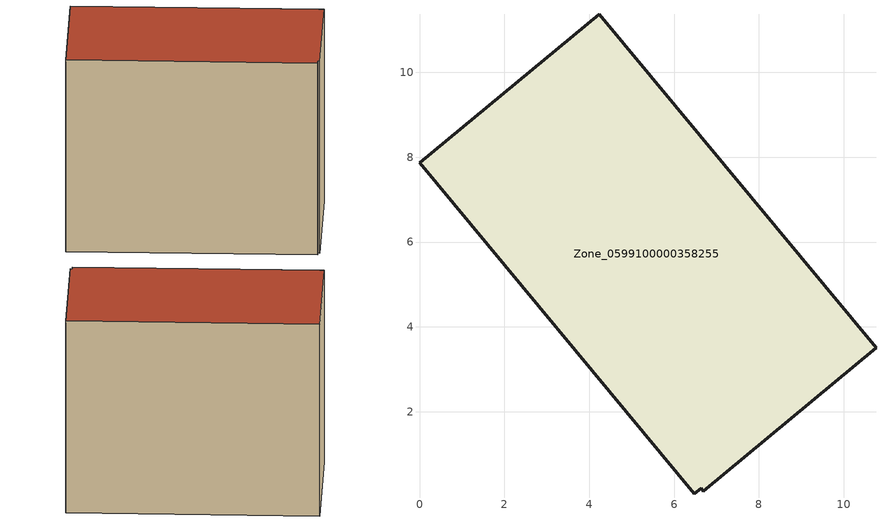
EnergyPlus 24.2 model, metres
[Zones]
Zone_0599100000358255
 floor ground (C_G): 6.69,0.13 6.64,0.2 6.48,0.06 0,7.87 4.23,11.38 10.76,3.51 z2.39
 wall outside (C_F): 10.76,3.51 4.23,11.38 0,7.87 6.48,0.06 6.64,0.2 6.69,0.13 10.76,3.51 z2.39:10.79
 roof outside (C_R): 6.64,0.2 6.69,0.13 10.76,3.51 4.23,11.38 0,7.87 6.48,0.06 z10.79
[BUILDING]
Pand.0599100000358255: North Axis=0; Terrain=City; Loads Convergence Tolerance Value=0.04; Temperature Convergence Tolerance Value=0.4; Solar Distribution=FullExterior; Maximum Number of Warmup Days=25; Minimum Number of Warmup Days=1
[Site:Location]
Rotterdam.The.Hague.AP_ZH_NLD Design_Conditions: Latitude=51.96; Longitude=4.45; Time Zone=1; Elevation=-4.5
[SITE:GROUNDTEMPERATURE:BUILDINGSURFACE]
18, 18, 18, 18, 18, 18, 18, 18, 18, 18, 18, 18
[MATERIAL] Thermal Absorptance=0.9; Solar Absorptance=0.7; Visible Absorptance=0.7
Name | Roughness | Thickness | Conductivity | Density | Specific Heat
G.TC.1992-2005 | MediumSmooth | 0.15 | 0.06 | 540 | 1210
F.TC.1992-2005 | Rough | 0.3 | 0.12 | 1920 | 840
R.TC.1992-2005 | MediumRough | 0.2 | 0.08 | 1500 | 1000
[CONSTRUCTION]
C_G: G.TC.1992-2005
C_F: F.TC.1992-2005
C_R: R.TC.1992-2005
[ZONE]
Zone_0599100000358255: Type=1; Multiplier=1; Ceiling Height=Autocalculate; Volume=Autocalculate; Floor Area=autocalculate; Part of Total Floor Area=Yes
[ZONEINFILTRATION:DESIGNFLOWRATE]
Infil_Zone_0599100000358255: Zone or ZoneList or Space or SpaceList=Zone_0599100000358255; Schedule=AlwaysOn; Design Flow Rate Calculation Method=Flow/Area; Flow Rate per Floor Area=0.0015; Constant Term Coefficient=1; Temperature Term Coefficient=0; Velocity Term Coefficient=0; Velocity Squared Term Coefficient=0
[HVACTEMPLATE:ZONE:IDEALLOADSAIRSYSTEM]
Zone_0599100000358255: Maximum Heating Supply Air Temperature=50; Minimum Cooling Supply Air Temperature=13; Maximum Heating Supply Air Humidity Ratio=0.0156; Minimum Cooling Supply Air Humidity Ratio=0.0077; Heating Limit=NoLimit; Cooling Limit=NoLimit; Dehumidification Control Type=ConstantSensibleHeatRatio; Cooling Sensible Heat Ratio=0.7; Dehumidification Setpoint=60; Humidification Control Type=None; Humidification Setpoint=30; Outdoor Air Method=None; Outdoor Air Flow Rate per Person=0.00944; Outdoor Air Flow Rate per Zone Floor Area=0; Outdoor Air Flow Rate per Zone=0; Demand Controlled Ventilation Type=None; Outdoor Air Economizer Type=NoEconomizer; Heat Recovery Type=None; Sensible Heat Recovery Effectiveness=0.7; Latent Heat Recovery Effectiveness=0.65
[ZONECONTROL:THERMOSTAT]
ThermostatControl_Zone_0599100000358255: Zone or ZoneList=Zone_0599100000358255; Control Type Schedule=DualSetpointControlType; Control 1=Thermostat_Zone_0599100000358255; Temperature Difference Between Cutout And Setpoint=0
[THERMOSTATSETPOINT:DUALSETPOINT]
Thermostat_Zone_0599100000358255: Heating Setpoint Temperature Schedule=HeatingSetpoint_Zone_0599100000358255; Cooling Setpoint Temperature Schedule=CoolingSetpoint_Zone_0599100000358255
[SCHEDULE:COMPACT]
HeatingSetpoint_Zone_0599100000358255: Through: 12/31, For: AllDays, Until: 24:00, 21
CoolingSetpoint_Zone_0599100000358255: Through: 12/31, For: AllDays, Until: 24:00, 24
DualSetpointControlType: Through: 12/31, For: AllDays, Until: 24:00, 4
AlwaysOn: Through: 12/31, For: AllDays, Until: 24:00, 1
